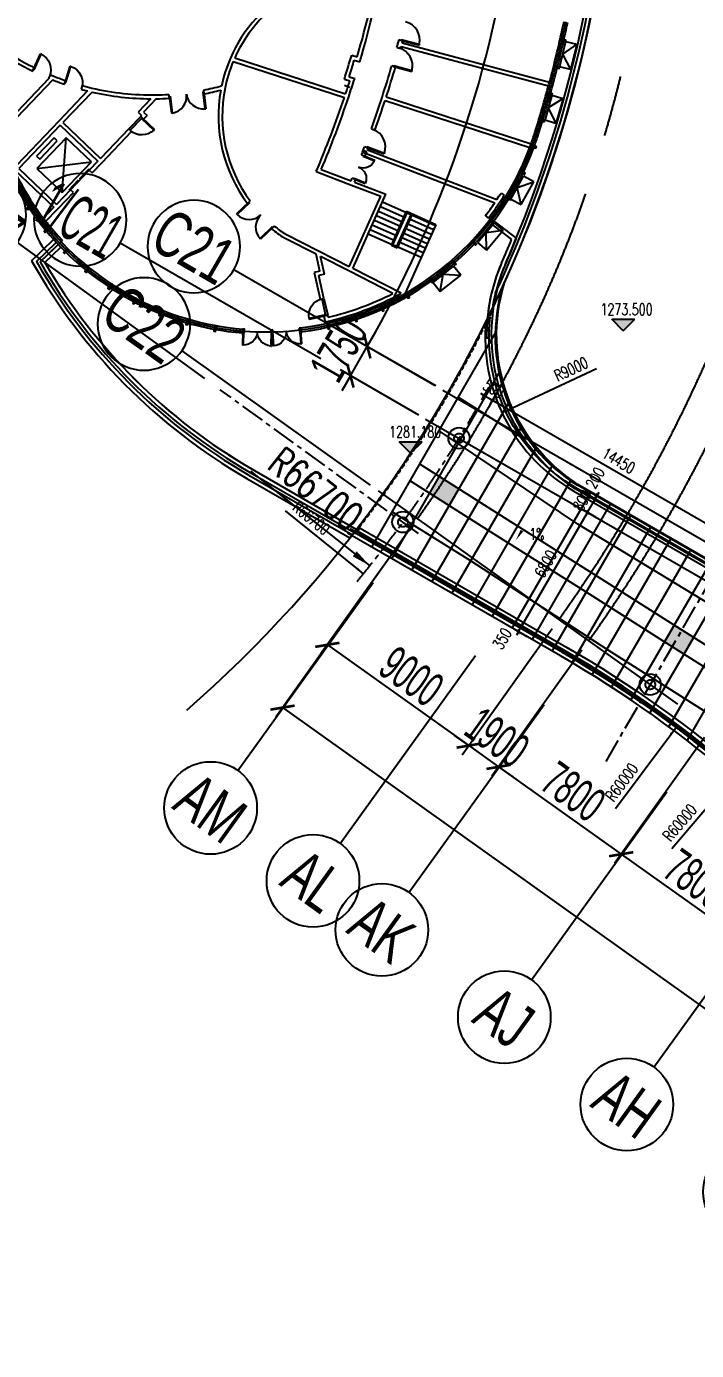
# Model space of a CAD drawing. Extents: x 36903891 to 38126251, y 2073392 to 2924740.
# Drawn here: x 37145614 to 37180331, y 2204471 to 2273145 of the extents above; entities that cross this region are included whole.
import ezdxf
from ezdxf.enums import TextEntityAlignment as Align
from ezdxf.xclip import XClip

# ---------------------------------------------------------------- set-up
doc = ezdxf.new("R2010")
doc.units = 0
doc.header["$LTSCALE"] = 1000
doc.header["$XCLIPFRAME"] = 0
for name, pattern in [('__DASH', [0.35, 0.25, -0.1]), ('CENTER', [2, 1.25, -0.25, 0.25, -0.25]), ('CENTER2', [28.575, 19.05, -3.175, 3.175, -3.175]), ('DASH', [0.35, 0.25, -0.1]), ('HIDDEN', [0.375, 0.25, -0.125])]:
    doc.linetypes.add(name, pattern=pattern)
doc.layers.get('0').update_dxf_attribs({"color": 8})
doc.layers.get('Defpoints').update_dxf_attribs({"color": 8})
for name, color, linetype in [('#幕墙线-平面', 8, 'Continuous'), ('#文字', 8, 'Continuous'), ('#标注', 8, 'Continuous'), ('#虚线', 8, 'HIDDEN'), ('#轴线', 8, 'CENTER2'), ('1-WIN-1', 8, 'Continuous'), ('A-AL', 8, 'Continuous'), ('A-AL-E', 8, 'Continuous'), ('A-COLS-PLAN-C', 8, 'DASH'), ('A-DETL-ALUM', 8, 'Continuous'), ('A-DIMS', 8, 'Continuous'), ('A-DIMS-ELEV', 8, 'Continuous'), ('A-DIMS-SYMB', 8, 'Continuous'), ('A-FLOR', 8, 'Continuous'), ('A-FLOR-UNDR', 8, '__DASH'), ('A-GRID', 8, 'CENTER'), ('A-STRS-HRAL', 8, 'Continuous'), ('DIM', 8, 'Continuous'), ('周边建筑', 8, 'Continuous'), ('建-填充', 8, 'Continuous'), ('水-雨水-压力流-标识', 8, 'Continuous')]:
    doc.layers.add(name, color=color, linetype=linetype)
doc.styles.add('#文字', font='jrs.shx', dxfattribs={"width": 0.7, "bigfont": 'hztxt.shx'})
doc.styles.add('_TCH_DIM', font='SIMPLEX', dxfattribs={"bigfont": 'GBCBIG'})
doc.styles.add('_TCH_DIM_T3', font='SIMPLEX', dxfattribs={"width": 0.705882, "bigfont": 'GBCBIG'})
doc.styles.add('JHZX', font='jrs.shx', dxfattribs={"width": 0.6, "bigfont": 'jhz.shx'})
doc.dimstyles.new('_TCH_ARCH&&200', dxfattribs={"dimtxt": 595, "dimasz": 200, "dimexe": 500, "dimexo": 600, "dimgap": 252.5, "dimtad": 1, "dimdec": 0, "dimzin": 0, "dimdsep": 46, "dimtxsty": '_TCH_DIM_T3', "dimblk": 'ARCHTICK', "dimcen": 0.09, "dimclrt": 4, "dimazin": 2, "dimtfac": 1, "dimtdec": 0, "dimtix": 1, "dimtmove": 2, "dimatfit": 3, "dimfxl": 200, "dimtolj": 1, "dimtzin": 0, "dimarcsym": 0})
doc.dimstyles.new('JZBZ-600', dxfattribs={"dimscale": 600, "dimtxt": 3, "dimasz": 1.5, "dimexe": 1, "dimexo": 1, "dimgap": 0.5, "dimtad": 1, "dimdec": 0, "dimdsep": 46, "dimtxsty": 'JHZX', "dimblk1": 'ARCHTICK', "dimblk2": 'ARCHTICK', "dimsah": 1, "dimcen": 0, "dimclrd": 1, "dimclre": 1, "dimclrt": 2, "dimadec": 1, "dimazin": 2, "dimtfac": 1, "dimtdec": 0, "dimtix": 1, "dimtmove": 0, "dimatfit": 3, "dimfxl": 1, "dimtolj": 1, "dimlwd": -1, "dimlwe": -1, "dimarcsym": 1})

# ---------------------------------------------------------------- blocks, each defined once
blk = doc.blocks.new('_ARCHTICK')
at = {"color": 0, "linetype": 'ByBlock', "const_width": 0.15}
blk.add_lwpolyline([(-0.5, -0.5), (0.5, 0.5)], dxfattribs=at)
blk = doc.blocks.new('*D213')
at = {"layer": '#标注', "transparency": 16777216}
for p, q in [((36834959, 2879145), (36827972, 2869351)), ((36828320, 2869839), (36892961, 2823731)), ((36899599, 2833038), (36892613, 2823243))]:
    blk.add_line(p, q, dxfattribs=at)
at = {"layer": 'Defpoints', "color": 0, "transparency": 16777216}
for p in [(36835307, 2879634), (36899948, 2833526), (36892961, 2823731)]:
    blk.add_point(p, dxfattribs=at)
at = {"layer": '#标注', "transparency": 16777216, "xscale": 900, "yscale": 900, "zscale": 900}
for p, rotation in [((36828320, 2869839), 144.5), ((36892961, 2823731), 324.4999999999999)]:
    blk.add_blockref('_ARCHTICK', p, dxfattribs=dict(at, rotation=rotation))
at = {"layer": '#标注', "transparency": 16777216, "insert": (36861338, 2847762), "char_height": 1800, "attachment_point": 5, "rotation": 324.5, "style": 'JHZX'}
blk.add_mtext('\\A1;79400', dxfattribs=at)
blk = doc.blocks.new('*D162')
at = {"layer": '#标注', "transparency": 16777216}
for p, q in [((36850183, 2868286), (36845519, 2861748)), ((36856533, 2863757), (36851869, 2857218)), ((36845867, 2862236), (36852217, 2857707))]:
    blk.add_line(p, q, dxfattribs=at)
at = {"layer": 'Defpoints', "color": 0, "transparency": 16777216}
for p in [(36850531, 2868775), (36856881, 2864245), (36852217, 2857707)]:
    blk.add_point(p, dxfattribs=at)
at = {"layer": '#标注', "transparency": 16777216, "xscale": 900, "yscale": 900, "zscale": 900}
for p, rotation in [((36845867, 2862236), 144.4999999999964), ((36852217, 2857707), 324.4999999999964)]:
    blk.add_blockref('_ARCHTICK', p, dxfattribs=dict(at, rotation=rotation))
at = {"layer": '#标注', "transparency": 16777216, "insert": (36849739, 2860949), "char_height": 1800, "attachment_point": 5, "rotation": 324.5, "style": 'JHZX'}
blk.add_mtext('\\A1;7800', dxfattribs=at)
blk = doc.blocks.new('*D163')
at = {"layer": '#标注', "transparency": 16777216}
for p, q in [((36843833, 2872816), (36839169, 2866277)), ((36850183, 2868286), (36845519, 2861748)), ((36839517, 2866766), (36845867, 2862236))]:
    blk.add_line(p, q, dxfattribs=at)
at = {"layer": 'Defpoints', "color": 0, "transparency": 16777216}
for p in [(36844181, 2873304), (36850531, 2868775), (36845867, 2862236)]:
    blk.add_point(p, dxfattribs=at)
at = {"layer": '#标注', "transparency": 16777216, "xscale": 900, "yscale": 900, "zscale": 900}
for p, rotation in [((36839517, 2866766), 144.4999999999908), ((36845867, 2862236), 324.4999999999908)]:
    blk.add_blockref('_ARCHTICK', p, dxfattribs=dict(at, rotation=rotation))
at = {"layer": '#标注', "transparency": 16777216, "insert": (36843389, 2865478), "char_height": 1800, "attachment_point": 5, "rotation": 324.5, "style": 'JHZX'}
blk.add_mtext('\\A1;7800', dxfattribs=at)
blk = doc.blocks.new('*D164')
at = {"layer": '#标注', "transparency": 16777216}
for p, q in [((36842286, 2873919), (36837622, 2867381)), ((36843833, 2872816), (36839169, 2866277)), ((36837970, 2867869), (36837238, 2868392)), ((36837970, 2867869), (36839517, 2866766)), ((36839517, 2866766), (36840250, 2866243))]:
    blk.add_line(p, q, dxfattribs=at)
at = {"layer": 'Defpoints', "color": 0, "transparency": 16777216}
for p in [(36842634, 2874408), (36844181, 2873304), (36839517, 2866766)]:
    blk.add_point(p, dxfattribs=at)
at = {"layer": '#标注', "transparency": 16777216, "xscale": 900, "yscale": 900, "zscale": 900}
for p, rotation in [((36837970, 2867869), 324.5000000000102), ((36839517, 2866766), 144.5000000000102)]:
    blk.add_blockref('_ARCHTICK', p, dxfattribs=dict(at, rotation=rotation))
at = {"layer": '#标注', "transparency": 16777216, "insert": (36839441, 2868294), "char_height": 1800, "attachment_point": 5, "rotation": 324.5, "style": 'JHZX'}
blk.add_mtext('\\A1;1900', dxfattribs=at)
blk = doc.blocks.new('*D165')
at = {"layer": '#标注', "transparency": 16777216}
for p, q in [((36834959, 2879145), (36830295, 2872607)), ((36842286, 2873919), (36837622, 2867381)), ((36830643, 2873096), (36837970, 2867869))]:
    blk.add_line(p, q, dxfattribs=at)
at = {"layer": 'Defpoints', "color": 0, "transparency": 16777216}
for p in [(36835307, 2879634), (36842634, 2874408), (36837970, 2867869)]:
    blk.add_point(p, dxfattribs=at)
at = {"layer": '#标注', "transparency": 16777216, "xscale": 900, "yscale": 900, "zscale": 900}
for p, rotation in [((36830643, 2873096), 144.5000000000053), ((36837970, 2867869), 324.5000000000053)]:
    blk.add_blockref('_ARCHTICK', p, dxfattribs=dict(at, rotation=rotation))
at = {"layer": '#标注', "transparency": 16777216, "insert": (36835004, 2871459), "char_height": 1800, "attachment_point": 5, "rotation": 324.5, "style": 'JHZX'}
blk.add_mtext('\\A1;9000', dxfattribs=at)
blk = doc.blocks.new('*D196')
at = {"layer": '#标注', "transparency": 16777216}
for p, q in [((36841600, 2932741), (36838648, 2932059)), ((36834817, 2887354), (36832193, 2888869))]:
    blk.add_line(p, q, dxfattribs=at)
blk.add_arc((36780599, 2918657), 60176, 330, 13, dxfattribs=at)
at = {"layer": 'Defpoints', "color": 0, "transparency": 16777216}
for p in [(36842185, 2932876), (36780599, 2918657), (36838539, 2902407), (36835337, 2887054)]:
    blk.add_point(p, dxfattribs=at)
at = {"layer": '#标注', "transparency": 16777216, "xscale": 900, "yscale": 900, "zscale": 900}
for p, rotation in [((36839233, 2932194), 102.9999999999965), ((36832713, 2888569), 240.0000000000043)]:
    blk.add_blockref('_ARCHTICK', p, dxfattribs=dict(at, rotation=rotation))
at = {"layer": '#标注', "transparency": 16777216, "insert": (36838927, 2909940), "char_height": 1800, "attachment_point": 5, "rotation": 81.5, "style": 'JHZX'}
blk.add_mtext('\\A1;43°', dxfattribs=at)
blk = doc.blocks.new('*D197')
at = {"layer": '#标注', "transparency": 16777216}
for p, q in [((36832713, 2888569), (36833163, 2889348)), ((36831838, 2887053), (36832713, 2888569)), ((36836258, 2886522), (36832193, 2888869)), ((36835383, 2885007), (36831318, 2887353)), ((36831838, 2887053), (36831388, 2886274))]:
    blk.add_line(p, q, dxfattribs=at)
at = {"layer": 'Defpoints', "color": 0, "transparency": 16777216}
for p in [(36832713, 2888569), (36836778, 2886222), (36835903, 2884707)]:
    blk.add_point(p, dxfattribs=at)
at = {"layer": '#标注', "transparency": 16777216, "xscale": 900, "yscale": 900, "zscale": 900}
for p, rotation in [((36832713, 2888569), 240.0000000000282), ((36831838, 2887053), 60.00000000002824)]:
    blk.add_blockref('_ARCHTICK', p, dxfattribs=dict(at, rotation=rotation))
at = {"layer": '#标注', "transparency": 16777216, "insert": (36831236, 2888411), "char_height": 1800, "attachment_point": 5, "rotation": 60, "style": 'JHZX'}
blk.add_mtext('\\A1;1750', dxfattribs=at)
blk = doc.blocks.new('*U51')
blk.add_line((0, -20), (0, 0))
blk.add_circle((0, -24), 4)
at = {"style": 'JHZX', "width": 0.75}
blk.add_attdef('AXES', text='', height=4, dxfattribs=at).set_placement((0, -24), align=Align.MIDDLE_CENTER)
blk = doc.blocks.new('*U49')
blk.add_line((20, 0), (0, 0))
blk.add_circle((24, 0), 4)
at = {"style": 'JHZX', "width": 0.75}
blk.add_attdef('AXES', text='', height=4, dxfattribs=at).set_placement((24, 0), align=Align.MIDDLE_CENTER)
blk = doc.blocks.new('DOTE-11')
at = {"layer": '#虚线', "ltscale": 20}
for radius, end in [(101500, 50.50684), (93700, 50.25742), (85900, 49.96262), (78100, 49.60882)]:
    blk.add_arc((36780599, 2918657), radius, 330, end, dxfattribs=at)
at = {"layer": '#轴线'}
for p, q in [((36836630, 2886307), (36907558, 2845357)), ((36835735, 2884803), (36890521, 2853173)), ((36833272, 2881086), (36899948, 2833526))]:
    blk.add_line(p, q, dxfattribs=at)
for radius, end in [(146600, 183.99981), (138800, 210.18842), (130400, 210.32938), (127950, 210.37401), (76200, 56.5), (67200, 56.5), (78100, 330)]:
    blk.add_arc((36780599, 2918657), radius, 324.5, end, dxfattribs=at)
at = {"layer": 'A-GRID'}
for p, q in [((36835369, 2878864), (36825094, 2886329)), ((36845083, 2867048), (36851595, 2878327))]:
    blk.add_line(p, q, dxfattribs=at)
blk.add_arc((36780599, 2918657), 66700, 320.67388, 330, dxfattribs=at)
blk = doc.blocks.new('A$C80b62fe7')
at = {"layer": '#幕墙线-平面'}
for points in [[(218649, 189805), (201596, 189657, 0.411972), (200951, 189006, -0.114715), (187690, 131688, -0.553584), (150350, 127798, 0.096237), (133178, 142722), (122142, 149093)], [(218647, 190065), (201594, 189917, 0.411972), (200691, 189006, -0.114715), (187457, 131803, -0.553584), (150555, 127958, 0.096237), (133308, 142947), (122272, 149319)], [(195085, 164469, -0.066753), (184274, 132652, -0.432715), (172536, 129109), (133941, 151392, -0.334394), (130023, 162148, -0.334394)], [(194830, 164519, -0.066753), (184041, 132768, -0.432715), (172666, 129334), (134077, 151613, -0.33419), (130272, 162072)]]:
    blk.add_lwpolyline(points, format="xyb", dxfattribs=at)
for points in [[(131281, 153984), (127885, 156133)], [(134080, 149554), (126884, 154399)], [(144108, 141135), (139074, 144321), (135017, 146887), (129943, 150097), (125883, 152666)], [(143573, 140290), (138539, 143475), (134483, 146042), (129408, 149252), (125348, 151821)], [(128493, 147669), (124422, 150216)], [(153029, 137858), (146132, 142221), (134080, 149554)], [(152071, 132427), (143689, 137922), (135654, 143024), (128493, 147669)]]:
    blk.add_lwpolyline(points, dxfattribs=at)
for radius, start, end in [(128529, 333.50225, 195.7758), (127529, 333.53985, 195.7884)]:
    blk.add_arc((71052, 188867), radius, start, end, dxfattribs=at)
blk = doc.blocks.new('DASWQE')
at = {"layer": '#幕墙线-平面', "ltscale": 10}
for points in [[(52351, -40502), (58819, -29297)], [(53390, -41102), (59009, -31369)], [(54429, -41702), (59484, -32946)], [(55468, -42302), (60124, -34237)], [(56508, -42902), (60883, -35324)], [(57547, -43502), (61738, -36243)], [(58586, -44102), (62677, -37016)], [(59625, -44702), (63702, -37640)], [(60665, -45302), (64742, -38240)], [(61704, -45902), (65781, -38840)], [(62741, -46505), (66818, -39443)], [(63767, -47128), (67844, -40066)], [(64780, -47771), (68857, -40709)], [(65780, -48435), (69932, -41242)], [(66766, -49118), (70968, -41840)], [(67738, -49821), (72002, -42436)], [(68696, -50544), (73033, -43032)]]:
    blk.add_lwpolyline(points, dxfattribs=at)
at = {"layer": 'DIM', "ltscale": 10}
blk.add_blockref('A$C80b62fe7', (-71047, -188863), dxfattribs=at)
blk = doc.blocks.new('雨水立管')
blk.add_circle((0, 0), 50)
blk = doc.blocks.new('雨水')
at = {"layer": '水-雨水-压力流-标识', "xscale": 1.5, "yscale": 1.5, "zscale": 1.5}
blk.add_blockref('雨水立管', (35702197, 2879261), dxfattribs=at)
blk = doc.blocks.new('800柱子')
at = {"layer": 'A-DETL-ALUM', "ltscale": 0.3}
blk.add_circle((35572079, 2737405), 550, dxfattribs=at)
blk = doc.blocks.new('smg')
blk.add_lwpolyline([(-40, 200), (-40, -100), (40, -100), (40, 200)], close=True)
blk.add_lwpolyline([(0, -100), (0, 200)])
blk = doc.blocks.new('danyuan1')
at = {"layer": 'A-AL'}
for p, rotation in [((-8275, 2291), 169.7142857143211), ((-6867, 2019), 168.428571428614), ((-5465, 1716), 167.1428571428847), ((-4071, 1381), 165.8571428571781), ((-2685, 1015), 164.5714285714549), ((-1307, 618), 163.2857142857502), ((62, 190), 162.0000000000363)]:
    blk.add_blockref('smg', p, dxfattribs=dict(at, rotation=rotation))
blk = doc.blocks.new('shangxuechuang')
at = {"layer": '周边建筑'}
for points in [[(-254, 543), (974, 1118)], [(-254, 543), (614, 287), (974, 1118)], [(974, 1118), (1222, 572)], [(0, 0), (-254, 543)], [(0, 0), (1228, 575)]]:
    blk.add_lwpolyline(points, dxfattribs=at)
blk = doc.blocks.new('$DorLib2D$00000002')
at = {"layer": '1-WIN-1'}
for p, q in [((-0.5, 0), (-0.5, 0.4875)), ((-0.475, 0.4875), (-0.5, 0.4875)), ((-0.475, 0), (-0.475, 0.4875)), ((0.475, 0), (0.475, 0.4875)), ((0.475, 0.4875), (0.5, 0.4875)), ((0.5, 0), (0.5, 0.4875)), ((-0.5, 0), (-0.475, 0)), ((0.5, 0), (0.475, 0))]:
    blk.add_line(p, q, dxfattribs=at)
for centre, start, end in [((-0.4875, 0), 0, 88.53072), ((0.4875, 0), 91.46928, 180)]:
    blk.add_arc(centre, 0.4875, start, end, dxfattribs=at)
blk = doc.blocks.new('$DorLib2D$00000001')
for p, q in [((0.45, 0.975), (0.5, 0.975)), ((0.45, 0), (0.45, 0.975)), ((0.5, 0), (0.5, 0.975)), ((0.5, 0), (0.45, 0))]:
    blk.add_line(p, q)
blk.add_arc((0.475, 0), 0.975, 91.46928, 180)
blk = doc.blocks.new('$DORLIB2D$00000127')
for points in [[(-0.533, 0.795), (-0.533, 0.69)], [(-0.033, 0.795), (-0.533, 0.795)], [(-0.033, 0.69), (-0.533, 0.69)], [(0.5, 0.5), (-0.5, 0.5)], [(-0.033, 0.795), (-0.033, 0.69)], [(0.533, 0.795), (0.033, 0.795)], [(0.033, 0.795), (0.033, 0.69)], [(0.533, 0.69), (0.033, 0.69)], [(0.533, 0.795), (0.533, 0.69)]]:
    blk.add_lwpolyline(points)
blk = doc.blocks.new('A$C216ef243')
at = {"layer": '周边建筑'}
for p, q in [((53950, -14248), (53757, -14198)), ((53924, -14345), (61555, -16390)), ((51306, -14988), (51591, -15081)), ((53654, -14582), (53846, -14636)), ((53873, -14539), (61504, -16583)), ((34778, -15813), (34861, -15630)), ((45170, -15307), (50931, -17179)), ((45250, -15123), (50994, -16990)), ((51439, -15242), (51725, -15334)), ((53575, -15599), (53383, -15545)), ((35622, -16192), (32961, -18977)), ((35821, -16272), (33195, -19022)), ((35681, -16000), (35599, -16182)), ((36430, -16495), (36489, -16304)), ((50926, -16231), (51211, -16324)), ((51176, -16103), (51462, -16195)), ((37625, -16845), (36128, -18412)), ((37851, -16898), (36342, -18478)), ((37349, -16567), (37291, -16758)), ((41865, -17221), (41840, -17023)), ((43626, -16795), (43651, -16994)), ((50929, -16548), (51214, -16641)), ((53100, -17148), (60604, -19586)), ((40904, -17249), (40237, -17947)), ((41182, -17248), (40520, -17941)), ((53038, -17338), (60534, -19774)), ((36128, -18412), (33947, -20696)), ((36342, -18478), (38295, -20343)), ((40237, -17947), (40418, -18120)), ((40418, -18120), (40378, -18161)), ((40378, -18161), (40523, -18299)), ((40520, -17941), (40701, -18113)), ((40523, -18299), (40701, -18113)), ((36204, -18622), (34063, -20864)), ((36204, -18622), (38156, -20487)), ((39757, -18812), (38295, -20343)), ((38370, -20553), (39901, -18950)), ((39901, -18950), (39757, -18812)), ((52325, -18801), (52512, -18871)), ((35890, -19277), (34978, -20231)), ((36519, -19269), (35000, -20860)), ((35141, -20387), (36053, -19432)), ((36053, -19432), (35890, -19277)), ((36302, -22104), (36519, -19269)), ((37821, -20513), (36519, -19269)), ((52166, -19809), (51978, -19739)), ((52130, -19904), (58830, -22476)), ((34978, -20231), (35141, -20387)), ((35000, -20860), (37821, -20513)), ((36302, -22104), (37821, -20513)), ((38156, -20487), (37708, -20957)), ((37852, -21096), (38370, -20553)), ((51817, -20157), (52003, -20232)), ((52057, -20092), (51871, -20020)), ((51871, -20020), (52057, -20092)), ((52094, -19997), (51907, -19925)), ((51907, -19925), (52094, -19997)), ((52058, -20090), (58717, -22646)), ((33840, -20928), (35877, -22874)), ((34063, -20864), (36015, -22729)), ((35000, -20860), (36302, -22104)), ((37708, -20957), (37852, -21096)), ((49468, -21024), (51292, -21724)), ((49732, -20911), (51274, -21503)), ((36741, -21970), (36015, -22729)), ((36885, -22108), (36741, -21970)), ((51292, -21724), (52814, -22308)), ((51518, -21438), (51332, -21363)), ((51460, -21575), (53082, -22197)), ((36091, -22940), (36885, -22108)), ((45907, -22685), (46052, -22545)), ((51184, -25968), (52814, -22308)), ((51363, -26058), (53082, -22197)), ((52164, -24259), (52904, -22596)), ((52904, -22596), (54183, -23166)), ((59046, -22136), (59216, -22241)), ((35877, -22874), (35267, -23513)), ((36091, -22940), (35391, -23673)), ((52587, -23309), (53866, -23878)), ((52693, -23071), (53972, -23641)), ((52799, -22834), (54078, -23403)), ((53364, -24859), (54153, -23086)), ((53443, -24828), (54183, -23166)), ((53443, -24828), (54183, -23166)), ((54366, -23247), (53626, -24910)), ((54366, -23247), (53626, -24910)), ((54421, -23271), (53656, -24989)), ((54153, -23086), (55669, -23761)), ((54366, -23247), (54183, -23166)), ((54183, -23166), (55645, -23816)), ((55645, -23816), (54366, -23247)), ((54421, -23271), (54366, -23247)), ((58238, -23314), (58397, -23435)), ((47295, -23848), (47149, -23987)), ((52270, -24021), (53549, -24591)), ((52376, -23784), (53655, -24353)), ((52481, -23546), (53760, -24116)), ((55328, -24529), (54049, -23959)), ((55433, -24291), (54155, -23722)), ((55539, -24054), (54260, -23484)), ((55645, -23816), (54905, -25479)), ((55669, -23761), (55645, -23816)), ((58539, -23742), (59591, -24550)), ((49458, -25312), (47797, -24466)), ((49590, -25155), (47897, -24293)), ((52164, -24259), (53443, -24828)), ((55010, -25241), (53732, -24672)), ((55116, -25004), (53837, -24434)), ((55222, -24766), (53943, -24197)), ((49655, -26195), (49458, -25312)), ((51184, -25968), (49590, -25155)), ((53656, -24989), (53364, -24859)), ((53626, -24910), (53443, -24828)), ((54905, -25479), (53626, -24910)), ((51187, -26194), (49689, -25430)), ((49894, -26346), (49689, -25430)), ((53875, -27338), (51363, -26058)), ((49655, -26195), (49362, -26260)), ((49362, -26260), (49672, -27645)), ((49894, -26346), (49601, -26412)), ((49868, -27602), (49601, -26412)), ((53443, -27343), (51187, -26194)), ((49672, -27645), (49868, -27602)), ((50064, -28480), (49869, -28524)), ((49869, -28524), (49935, -28816)), ((50086, -28578), (50064, -28480)), ((45667, -29396), (45673, -29196)), ((48654, -29135), (48668, -29335))]:
    blk.add_line(p, q, dxfattribs=at)
at = {"layer": '周边建筑', "ltscale": 2}
blk.add_line((46051, -36633), (51435, -39742), dxfattribs=at)
blk.add_lwpolyline([(31811, -16816, -0.035888), (33433, -20108, 0.092823), (36320, -24598, 0.092823)], format="xyb", dxfattribs=at)
at = {"layer": '周边建筑'}
for points in [[(40378, -18161), (39757, -18812), (39829, -18881), (40451, -18230)], [(49868, -27602), (50064, -28480), (49967, -28502), (49770, -27624)]]:
    blk.add_lwpolyline(points, close=True, dxfattribs=at)
for points in [[(55645, -23816), (54008, -27493)], [(58661, -23584), (59834, -24485)], [(34719, -25646), (35861, -24552)], [(34969, -25683), (36000, -24697)], [(35158, -25710), (36103, -24805)], [(35409, -25746), (36241, -24950)], [(35409, -25746), (36241, -24950)], [(46051, -36633), (51435, -39742)], [(46151, -36460), (51547, -39575)]]:
    blk.add_lwpolyline(points, dxfattribs=at)
at = {"layer": '周边建筑', "ltscale": 5}
blk.add_lwpolyline([(58539, -23742), (59591, -24550)], dxfattribs=at)
at = {"layer": '周边建筑', "ltscale": 2}
blk.add_lwpolyline([(35158, -25710), (36320, -24598)], dxfattribs=at)
at = {"layer": '周边建筑'}
for points in [[(59834, -24485, -0.00575), (59255, -25854, 0.060774), (58628, -27955)], [(34719, -25646, 0.134675), (45876, -36936), (51218, -40021)], [(34969, -25683, 0.133351), (45976, -36763), (51342, -39862)], [(35409, -25746, 0.130997), (46151, -36460), (51558, -39582)]]:
    blk.add_lwpolyline(points, format="xyb", dxfattribs=at)
at = {"layer": '周边建筑', "ltscale": 5}
for centre, radius, start, end in [((0, 0), 65000, 322.26362, 219.12201), ((0, 0), 64800, 335.06671, 11), ((0, 0), 64450, 336.42718, 337.60919), ((67550, -29474), 9250, 156.42718, 181.44403)]:
    blk.add_arc(centre, radius, start, end, dxfattribs=at)
at = {"layer": '周边建筑', "ltscale": 2}
for centre, radius, start, end in [((0, 0), 64650, 337.74488, 11), ((0, 0), 64650, 336.42718, 337.74488), ((60876, -10956), 29650, 209.84326, 240), ((67550, -29474), 9050, 156.42718, 171.41449), ((0, 0), 65000, 322.3081, 334.36375)]:
    blk.add_arc(centre, radius, start, end, dxfattribs=at)
at = {"layer": '周边建筑'}
for centre, radius, start, end in [((0, 0), 53750, 343.7058, 349.2942), ((0, 0), 53950, 343.48699, 349.51301), ((51963, -18152), 7564, 119.25578, 156.56284), ((51963, -18152), 7364, 119.20061, 155.71413), ((0, 0), 63700, 345, 348), ((0, 0), 63800, 345, 348), ((0, 0), 63900, 345, 348), ((0, 0), 55600, 344.79539, 345), ((0, 0), 55600, 345, 345.20461), ((0, 0), 55800, 345.10268, 345.20646), ((40979, -3149), 14100, 234.27086, 243.91039), ((40979, -3149), 13900, 234.27086, 243.88407), ((0, 0), 53450, 342.32159, 343.71538), ((0, 0), 55800, 344.79354, 344.89732), ((51963, -18152), 7564, 156.56284, 167.99862), ((51963, -18152), 7364, 157.27742, 168.46736), ((0, 0), 53650, 342.53399, 343.49531), ((0, 0), 55600, 342, 343.76487), ((0, 0), 55800, 342.10268, 343.76672), ((40979, -3149), 14100, 247.56819, 247.66836), ((40979, -3149), 13900, 247.59451, 248.26904), ((40979, -3149), 14100, 248.54363, 251.17878), ((40979, -3149), 13900, 248.26904, 251.15245), ((0, 0), 53750, 341.57361, 342.31979), ((0, 0), 53950, 341.468, 342.53102), ((40979, -3149), 14100, 254.83658, 256.24039), ((40979, -3149), 13900, 254.8629, 256.95075), ((40979, -3149), 13900, 256.95075, 270.65116), ((40979, -3149), 14100, 257.18263, 269.69374), ((40979, -3149), 13900, 270.65116, 273.55075), ((40979, -3149), 13900, 280.97554, 284.94417), ((40979, -3149), 14100, 280.92281, 284.54664), ((51963, -18152), 7564, 169.68278, 216.8117), ((51963, -18152), 7364, 168.46736, 216.6252), ((0, 0), 53950, 337.19427, 341.468), ((0, 0), 63700, 342.64631, 345), ((0, 0), 63800, 342.64631, 345), ((0, 0), 63900, 342.64631, 345), ((40979, -3149), 14100, 270.82249, 273.60348), ((0, 0), 53750, 336.97424, 341.36041), ((0, 0), 55600, 340.2355, 342), ((0, 0), 55800, 340.23365, 341.89732), ((46865, -14645), 14700, 202.13233, 342.64631), ((46865, -14645), 14600, 339.83911, 342.64631), ((46865, -14645), 14700, 339.83911, 342.64631), ((46865, -14645), 14800, 339.83911, 342.64631), ((46865, -14645), 14600, 277.03756, 339.83911), ((46865, -14645), 14700, 277.01752, 339.83911), ((46865, -14645), 14800, 276.99774, 339.83911), ((0, 0), 55600, 339.00005, 339.20498), ((0, 0), 55800, 339.10268, 339.20683), ((46865, -14645), 14800, 202.13233, 217.85596), ((46865, -14645), 14700, 202.13233, 217.85596), ((46865, -14645), 14600, 202.13233, 217.85596), ((0, 0), 55600, 338.74389, 338.89576), ((0, 0), 55600, 338.89578, 339.00005), ((0, 0), 55600, 338.89576, 339), ((0, 0), 55800, 338.74149, 338.89575), ((0, 0), 55800, 338.89575, 339), ((0, 0), 55800, 338.89578, 338.89732), ((0, 0), 55600, 337.24788, 337.40421), ((0, 0), 55800, 337.25416, 337.40662), ((46865, -14645), 14300, 322.68375, 325.97606), ((46865, -14645), 14500, 322.68375, 326.47599), ((46865, -14645), 14300, 326.79722, 328.40762), ((46865, -14645), 14500, 326.47599, 328.40762), ((46865, -14645), 14800, 217.85596, 265.35521), ((46865, -14645), 14700, 217.85596, 265.33544), ((46865, -14645), 14600, 217.85596, 265.31539), ((51963, -18152), 7564, 230.47811, 236.58183), ((51963, -18152), 7364, 230.6646, 236.49517), ((0, 0), 64450, 336.42718, 337.60919), ((60876, -10956), 29650, 209.84326, 240), ((60876, -10956), 29450, 210.14763, 240), ((67550, -29474), 9250, 156.42718, 175.02485), ((46865, -14645), 14500, 282.22149, 298.90855), ((46865, -14645), 14300, 283.01731, 297.38465), ((0, 0), 65000, 321.99666, 334.51952), ((46865, -14645), 14700, 271.18448, 271.19633)]:
    blk.add_arc(centre, radius, start, end, dxfattribs=at)
for name, p, rotation in [('danyuan1', (60582, -19684), 270), ('shangxuechuang', (62386, -14280), 231.4285714285851), ('shangxuechuang', (61683, -17065), 228.8571428571427), ('smg', (60182, -21102), 64.1314908132862), ('smg', (59472, -22398), 58.40761798938327), ('smg', (34585, -22906), 303.9301615113243), ('smg', (35470, -24090), 309.6540343352272), ('smg', (58636, -23617), 52.68374516548028), ('smg', (57682, -24746), 46.95987234157734), ('smg', (36469, -25179), 315.3779071591301), ('smg', (37572, -26163), 321.1017799830331), ('smg', (56621, -25775), 41.23599951767441), ('smg', (55462, -26692), 35.51212669377141), ('smg', (38767, -27033), 326.825652806936), ('smg', (54218, -27489), 29.78825386986843), ('smg', (40043, -27779), 332.549525630839), ('smg', (52900, -28159), 24.06438104596549), ('smg', (41386, -28394), 338.2733984547419), ('smg', (42785, -28872), 343.9972712786449), ('smg', (51522, -28693), 18.3405082220626), ('smg', (44224, -29208), 349.7211441025477), ('smg', (45690, -29398), 355.4450169264508), ('smg', (47167, -29442), 1.168889750353689), ('smg', (48641, -29338), 6.892762574256633), ('smg', (50098, -29088), 12.61663539815962)]:
    blk.add_blockref(name, p, dxfattribs=dict(at, rotation=rotation))
at = {"layer": '周边建筑', "zscale": 200}
for name, p, xscale, yscale, rotation in [('$DorLib2D$00000001', (53977, -13739), -1000, -1000, 75.71987038896934), ('$DorLib2D$00000001', (35230, -15906), -900, 900, 335.7392913535103), ('$DorLib2D$00000001', (53615, -15090), -1000, -1000, 74.28012961096282), ('$DorLib2D$00000001', (36890, -16531), -900, 900, 343.0076759413511), ('$DorLib2D$00000002', (42745, -17008), -1800, -1800, 7.26314120969543), ('$DorLib2D$00000001', (40140, -18556), -900, 900, 226.3138930244936), ('$DorLib2D$00000001', (52245, -19305), -1000, -1000, 69.72023974421539), ('$DorLib2D$00000002', (51668, -20797), 1300, -1300, 68.07405419991409), ('$DORLIB2D$00000127', (37296, -21533), 1400, -200, 226.313893024539), ('$DorLib2D$00000002', (46601, -23266), -1800, -1800, 313.6449038179053), ('$DorLib2D$00000001', (49868, -28063), -900, 900, 102.6166353981029), ('$DorLib2D$00000002', (46419, -29319), 1500, -1500, 358.2599588652025), ('$DorLib2D$00000002', (47913, -29288), 1500, -1500, 4.092992164856061)]:
    blk.add_blockref(name, p, dxfattribs=dict(at, xscale=xscale, yscale=yscale, rotation=rotation))
at = {"layer": '周边建筑'}
for p, xscale, rotation in [((59557, -22451), -0.9999999999999996, 266.2351597626032), ((57828, -24704), -0.9999999999999994, 254.630431481748), ((55520, -26774), -0.9999999999999992, 243.4486986744585)]:
    blk.add_blockref('shangxuechuang', p, dxfattribs=dict(at, xscale=xscale, rotation=rotation))
blk = doc.blocks.new('_YZHK')
blk.add_circle((0, 0), 0.5)
blk = doc.blocks.new('ASDFASD')
at = {"layer": 'A-COLS-PLAN-C', "ltscale": 0.3, "xscale": 500, "yscale": 500, "zscale": 500}
for p in [(35704842, 2883804), (35701934, 2879452), (35714752, 2871023)]:
    blk.add_blockref('_YZHK', p, dxfattribs=at)
blk = doc.blocks.new('*D430')
at = {"layer": 'A-DIMS', "lineweight": -2, "transparency": 16777216}
for p, q in [((39354115, 1945059), (39354765, 1944683)), ((39354332, 1944933), (39354232, 1944760)), ((39354290, 1945362), (39354940, 1944987)), ((39354332, 1944933), (39354507, 1945237)), ((39354507, 1945237), (39354607, 1945410))]:
    blk.add_line(p, q, dxfattribs=at)
at = {"layer": 'Defpoints', "color": 0, "transparency": 16777216}
for p in [(39353771, 1945662), (39353596, 1945359), (39354507, 1945237)]:
    blk.add_point(p, dxfattribs=at)
at = {"layer": 'A-DIMS', "lineweight": -2, "transparency": 16777216, "xscale": 200, "yscale": 200, "zscale": 200}
for p, rotation in [((39354332, 1944933), 60.00000000064735), ((39354507, 1945237), 240.0000000006473)]:
    blk.add_blockref('_ARCHTICK', p, dxfattribs=dict(at, rotation=rotation))
at = {"layer": 'A-DIMS', "transparency": 16777216, "insert": (39353486, 1944568), "char_height": 595, "attachment_point": 5, "rotation": 60, "style": '_TCH_DIM_T3'}
blk.add_mtext('\\A1;350', dxfattribs=at)
blk = doc.blocks.new('*D431')
at = {"layer": 'A-DIMS', "lineweight": -2, "transparency": 16777216}
for p, q in [((39354507, 1945237), (39357907, 1951125)), ((39357690, 1951251), (39358340, 1950875)), ((39354290, 1945362), (39354940, 1944987))]:
    blk.add_line(p, q, dxfattribs=at)
at = {"layer": 'Defpoints', "color": 0, "transparency": 16777216}
for p in [(39357171, 1951551), (39357907, 1951125), (39353771, 1945662)]:
    blk.add_point(p, dxfattribs=at)
at = {"layer": 'A-DIMS', "lineweight": -2, "transparency": 16777216, "xscale": 200, "yscale": 200, "zscale": 200}
for p, rotation in [((39357907, 1951125), 59.99999999952389), ((39354507, 1945237), 239.9999999995239)]:
    blk.add_blockref('_ARCHTICK', p, dxfattribs=dict(at, rotation=rotation))
at = {"layer": 'A-DIMS', "transparency": 16777216, "insert": (39355731, 1948456), "char_height": 595, "attachment_point": 5, "rotation": 60, "style": '_TCH_DIM_T3'}
blk.add_mtext('\\A1;6800', dxfattribs=at)
blk = doc.blocks.new('*D383')
at = {"layer": 'A-DIMS', "lineweight": -2, "transparency": 16777216}
for p, q in [((39357907, 1951125), (39358307, 1951818)), ((39358090, 1951943), (39358740, 1951568)), ((39358307, 1951818), (39358407, 1951992)), ((39357690, 1951251), (39358340, 1950875)), ((39357907, 1951125), (39357807, 1950952))]:
    blk.add_line(p, q, dxfattribs=at)
at = {"layer": 'Defpoints', "color": 0, "transparency": 16777216}
for p in [(39357571, 1952243), (39358307, 1951818), (39357171, 1951551)]:
    blk.add_point(p, dxfattribs=at)
at = {"layer": 'A-DIMS', "lineweight": -2, "transparency": 16777216, "xscale": 200, "yscale": 200, "zscale": 200}
for p, rotation in [((39358307, 1951818), 239.9999999995374), ((39357907, 1951125), 59.99999999953735)]:
    blk.add_blockref('_ARCHTICK', p, dxfattribs=dict(at, rotation=rotation))
at = {"layer": 'A-DIMS', "transparency": 16777216, "insert": (39357631, 1951747), "char_height": 595, "attachment_point": 5, "rotation": 60, "style": '_TCH_DIM_T3'}
blk.add_mtext('\\A1;800', dxfattribs=at)
blk = doc.blocks.new('*D384')
at = {"layer": 'A-DIMS', "lineweight": -2, "transparency": 16777216}
for p, q in [((39358090, 1951943), (39358740, 1951568)), ((39358190, 1952117), (39358840, 1951742)), ((39358307, 1951818), (39358207, 1951645)), ((39358307, 1951818), (39358407, 1951992)), ((39358407, 1951992), (39358507, 1952165))]:
    blk.add_line(p, q, dxfattribs=at)
at = {"layer": 'Defpoints', "color": 0, "transparency": 16777216}
for p in [(39357671, 1952417), (39357571, 1952243), (39358407, 1951992)]:
    blk.add_point(p, dxfattribs=at)
at = {"layer": 'A-DIMS', "lineweight": -2, "transparency": 16777216, "xscale": 200, "yscale": 200, "zscale": 200}
for p, rotation in [((39358307, 1951818), 59.99999999990419), ((39358407, 1951992), 239.9999999999042)]:
    blk.add_blockref('_ARCHTICK', p, dxfattribs=dict(at, rotation=rotation))
at = {"layer": 'A-DIMS', "transparency": 16777216, "insert": (39358301, 1952907), "char_height": 595, "attachment_point": 5, "rotation": 60, "style": '_TCH_DIM_T3'}
blk.add_mtext('\\A1;200', dxfattribs=at)
blk = doc.blocks.new('*D443')
at = {"layer": 'A-DIMS', "lineweight": -2, "transparency": 16777216}
for p, q in [((39352554, 1957189), (39352380, 1957289)), ((39352427, 1956970), (39352804, 1957622)), ((39352860, 1956720), (39353237, 1957372)), ((39352554, 1957189), (39352987, 1956939)), ((39352987, 1956939), (39353160, 1956839))]:
    blk.add_line(p, q, dxfattribs=at)
at = {"layer": 'Defpoints', "color": 0, "transparency": 16777216}
for p in [(39352987, 1956939), (39352127, 1956450), (39352560, 1956200)]:
    blk.add_point(p, dxfattribs=at)
at = {"layer": 'A-DIMS', "lineweight": -2, "transparency": 16777216, "xscale": 200, "yscale": 200, "zscale": 200}
for p, rotation in [((39352554, 1957189), 330.0000000066178), ((39352987, 1956939), 150.0000000066178)]:
    blk.add_blockref('_ARCHTICK', p, dxfattribs=dict(at, rotation=rotation))
at = {"layer": 'A-DIMS', "transparency": 16777216, "insert": (39353045, 1957541), "char_height": 595, "attachment_point": 5, "rotation": 330, "style": '_TCH_DIM_T3'}
blk.add_mtext('\\A1;500', dxfattribs=at)
blk = doc.blocks.new('*D444')
at = {"layer": 'A-DIMS', "lineweight": -2, "transparency": 16777216}
for p, q in [((39352860, 1956720), (39353237, 1957372)), ((39352987, 1956939), (39365501, 1949714)), ((39365374, 1949495), (39365751, 1950147))]:
    blk.add_line(p, q, dxfattribs=at)
at = {"layer": 'Defpoints', "color": 0, "transparency": 16777216}
for p in [(39352560, 1956200), (39365501, 1949714), (39365074, 1948975)]:
    blk.add_point(p, dxfattribs=at)
at = {"layer": 'A-DIMS', "lineweight": -2, "transparency": 16777216, "xscale": 200, "yscale": 200, "zscale": 200}
for p, rotation in [((39352987, 1956939), 150.0000000065967), ((39365501, 1949714), 330.0000000065967)]:
    blk.add_blockref('_ARCHTICK', p, dxfattribs=dict(at, rotation=rotation))
at = {"layer": 'A-DIMS', "transparency": 16777216, "insert": (39359519, 1953803), "char_height": 595, "attachment_point": 5, "rotation": 330, "style": '_TCH_DIM_T3'}
blk.add_mtext('\\A1;14450', dxfattribs=at)
blk = doc.blocks.new('A$C55321ed1')
at = {"layer": '建-填充', "ltscale": 10}
h = blk.add_hatch(color=256, dxfattribs=at)
h.dxf.hatch_style = 1
edge = h.paths.add_edge_path()
edge.add_arc((45246, -15765), 7179, 231.54559, 240.93568, ccw=False)
edge.add_line((40782, -21387), (40277, -22261))
edge.add_arc((45246, -15765), 8179, 232.58549, 240.82127)
edge.add_line((41259, -22906), (41759, -22040))
edge = h.paths.add_edge_path()
edge.add_arc((-121459, -226893), 261921, 54.80799, 54.98833)
edge.add_arc((25040, -17762), 6583, 54.98833, 57.68007)
edge.add_line((28559, -12199), (28059, -13066))
edge.add_arc((25040, -17762), 5583, 54.98833, 57.26424, ccw=False)
edge.add_arc((-121459, -226893), 260921, 54.78804, 54.98833, ccw=False)
edge.add_line((28989, -13714), (29491, -12844))
h.paths.add_polyline_path([(16684, -4686), (15673, -4046), (15173, -4913), (16184, -5553)])
h.paths.add_polyline_path([(4512, 3015), (3497, 3657), (2997, 2790), (4012, 2148)])
blk = doc.blocks.new('ZW-5001')
at = {"layer": '#标注'}
blk.add_lwpolyline([(36826667.5, 2882098.4), (36832062.7, 2877816.9), (36832846.1, 2877195.3)], dxfattribs=at)
blk.add_lwpolyline([(36832062.7, 2877816.9, 330, 0, 0), (36832846.1, 2877195.3, 0, 0, 0)], format="xyseb", dxfattribs=at)
ref = blk.add_blockref('*U49', (36824285.4, 2886916.8), dxfattribs=dict(at, xscale=-600.0000000000007, yscale=600.0000000000007, rotation=324.0000192467934))
ref.add_attrib('AXES', '8#-7', dxfattribs={"layer": '0', "height": 2400, "rotation": 324.000019, "style": '#文字', "width": 0.7}).set_placement((36812635.6, 2895380.9), align=Align.MIDDLE_CENTER)
ref = blk.add_blockref('*U49', (36830303.1, 2887939.5), dxfattribs=dict(at, xscale=-600.0000000000003, yscale=600.0000000000003, rotation=330.0000000000579))
ref.add_attrib('AXES', '1/C21', dxfattribs={"layer": '0', "height": 2400, "rotation": 330, "style": '#文字', "width": 0.5}).set_placement((36817832.3, 2895139.5), align=Align.MIDDLE_CENTER)
ref = blk.add_blockref('*U49', (36836197.3, 2886557.2), dxfattribs=dict(at, xscale=-600.0000000000003, yscale=600.0000000000003, rotation=330.0000000000579))
ref.add_attrib('AXES', 'C21', dxfattribs={"layer": '0', "height": 2400, "rotation": 330, "style": '#文字', "width": 0.7}).set_placement((36823726.6, 2893757.2), align=Align.MIDDLE_CENTER)
ref = blk.add_blockref('*U49', (36832864.7, 2881376), dxfattribs=dict(at, xscale=-600.0000000000007, yscale=600.0000000000003, rotation=324.4999999999509))
ref.add_attrib('AXES', 'C22', dxfattribs={"layer": '0', "height": 2400, "rotation": 324.5, "style": '#文字', "width": 0.7}).set_placement((36821141.5, 2889738.2), align=Align.MIDDLE_CENTER)
ref = blk.add_blockref('*U51', (36833009.4, 2876321), dxfattribs=dict(at, xscale=600, yscale=600, rotation=324.2456737399116))
ref.add_attrib('AXES', 'AM', dxfattribs={"layer": '0', "height": 2400, "rotation": 324.245674, "style": '#文字', "width": 0.7}).set_placement((36824595.3, 2864634.9), align=Align.MIDDLE_CENTER)
ref = blk.add_blockref('*U51', (36838314.7, 2872536.7), dxfattribs=dict(at, xscale=600, yscale=600, rotation=324.2456737399116))
ref.add_attrib('AXES', 'AL', dxfattribs={"layer": '0', "height": 2400, "rotation": 324.245674, "style": '#文字', "width": 0.7}).set_placement((36829900.6, 2860850.7), align=Align.MIDDLE_CENTER)
ref = blk.add_blockref('*U51', (36841877.8, 2869995.2), dxfattribs=dict(at, xscale=600, yscale=600, rotation=324.2456737399116))
ref.add_attrib('AXES', 'AK', dxfattribs={"layer": '0', "height": 2400, "rotation": 324.245674, "style": '#文字', "width": 0.7}).set_placement((36833463.7, 2858309.2), align=Align.MIDDLE_CENTER)
ref = blk.add_blockref('*U51', (36848227.9, 2865465.7), dxfattribs=dict(at, xscale=600, yscale=600, rotation=324.2456737399116))
ref.add_attrib('AXES', 'AJ', dxfattribs={"layer": '0', "height": 2400, "rotation": 324.245674, "style": '#文字', "width": 0.7}).set_placement((36839813.8, 2853779.7), align=Align.MIDDLE_CENTER)
ref = blk.add_blockref('*U51', (36854578, 2860936.2), dxfattribs=dict(at, xscale=600, yscale=600, rotation=324.2456737399116))
ref.add_attrib('AXES', 'AH', dxfattribs={"layer": '0', "height": 2400, "rotation": 324.245674, "style": '#文字', "width": 0.7}).set_placement((36846163.9, 2849250.2), align=Align.MIDDLE_CENTER)
ref = blk.add_blockref('*U51', (36860928.1, 2856406.7), dxfattribs=dict(at, xscale=600, yscale=600, rotation=324.2456737399116))
ref.add_attrib('AXES', 'AG', dxfattribs={"layer": '0', "height": 2400, "rotation": 324.245674, "style": '#文字', "width": 0.7}).set_placement((36852514, 2844720.7), align=Align.MIDDLE_CENTER)
at = {"layer": '#文字', "style": '_TCH_DIM', "width": 0.705882}
blk.add_text('R66700', height=1487.5, rotation=321.565688, dxfattribs=at).set_placement((36827451.6, 2882282.1))
at = {"layer": '#标注'}
dim = blk.add_angular_dim_3p(base=(36838539.2, 2902407.1), center=(36780598.5, 2918657.2), p1=(36835337, 2887053.9), p2=(36842185.1, 2932875.6), dimstyle='JZBZ-600', override={"dimclrd": 256, "dimclre": 256, "dimclrt": 256}, dxfattribs=at)
dim.commit()
dim.dimension.update_dxf_attribs({"geometry": '*D196', "text_midpoint": (36838927, 2909939.9)})
for p1, p2, distance, picture, middle in [((36835902.7, 2884706.6), (36836777.7, 2886222.1), 4693.8, '*D197', (36831236, 2888411.2)), ((36835307.1, 2879633.9), (36899947.9, 2833526.1), -12031.3, '*D213', (36861337.7, 2847762.1)), ((36835307.1, 2879633.9), (36842634.1, 2874407.6), -8031.3, '*D165', (36835003.6, 2871459.3)), ((36842634.1, 2874407.6), (36844180.9, 2873304.3), -8031.3, '*D164', (36839440.6, 2868294.5)), ((36844180.9, 2873304.3), (36850531, 2868774.8), -8031.3, '*D163', (36843389, 2865478.1)), ((36850531, 2868774.8), (36856881.1, 2864245.3), -8031.3, '*D162', (36849739.1, 2860948.6))]:
    dim = blk.add_aligned_dim(p1=p1, p2=p2, distance=distance, dimstyle='JZBZ-600', override={"dimclrd": 256, "dimclre": 256, "dimclrt": 256}, dxfattribs=at)
    dim.commit()
    dim.dimension.update_dxf_attribs({"geometry": picture, "text_midpoint": middle})
blk = doc.blocks.new('FDGFH')
at = {"layer": 'A-FLOR'}
blk.add_blockref('ZW-5001', (-36780599, -2918657), dxfattribs=at)
at = {"layer": 'A-GRID'}
blk.add_blockref('DOTE-11', (-36780599, -2918657), dxfattribs=at)
blk = doc.blocks.new('CXVFG')
at = {"layer": 'A-DIMS-ELEV'}
for points in [[(39359757.8, 1960546.4), (39359157.8, 1961146.4), (39360357.8, 1961146.4)], [(39348739.3, 1954191.4), (39348139.3, 1954791.4), (39349339.3, 1954791.4)]]:
    blk.add_hatch(color=256, dxfattribs=at).paths.add_polyline_path(points)
at = {"layer": 'A-AL-E'}
blk.add_line((39395967.1, 1930248.5), (39357377.1, 1952528.4), dxfattribs=at)
for points in [[(39441972.9, 1990963.2), (39424919.7, 1990814.4, 0.4119718), (39424077.2, 1989963.5, -0.1147153), (39410836.2, 1932734, -0.5535839), (39373833, 1928878.6, 0.0962367), (39356603.2, 1943853.1), (39345567.7, 1950224.5)], [(39441974.7, 1990763.2), (39424921.5, 1990614.4, 0.4119718), (39424277.2, 1989963.7, -0.1147153), (39411015.8, 1932646, -0.5535839), (39373675.5, 1928755.4, 0.0962367), (39356503.2, 1943679.9), (39345467.7, 1950051.3)], [(39418155.2, 1965477, -0.0667532), (39407366.9, 1933725.6, -0.4327153), (39395992.1, 1930291.8), (39357402.9, 1952571.3, -0.3341902), (39353597.3, 1963029.9)]]:
    blk.add_lwpolyline(points, format="xyb", dxfattribs=at)
for centre, radius, start, end in [((39294377.2, 1989825.2), 65000, 311.139285, 4.089508), ((39362193.3, 1960215.2), 9070.9, 165.273709, 237.930368)]:
    blk.add_arc(centre, radius, start, end, dxfattribs=at)
at = {"layer": 'A-DIMS'}
for points in [[(39358366.1, 1958570.9), (39354025, 1956522.8), (39353663.3, 1956352.2)], [(39342239.5, 1951205.9), (39345975.1, 1948191.7), (39346286.4, 1947940.5)], [(39359346.1, 1935766.4), (39362219.2, 1939611.6), (39362458.7, 1939932)], [(39362264.5, 1933694.7), (39365381.6, 1937344.9), (39365641.3, 1937649.1)]]:
    blk.add_lwpolyline(points, dxfattribs=at)
for points in [[(39354025, 1956522.8, 132, 0, 0), (39353663.3, 1956352.2, 0, 0, 0)], [(39345975.1, 1948191.7, 132, 0, 0), (39346286.4, 1947940.5, 0, 0, 0)], [(39362219.2, 1939611.6, 132, 0, 0), (39362458.7, 1939932, 0, 0, 0)]]:
    blk.add_lwpolyline(points, format="xyseb", dxfattribs=at)
at = {"layer": 'A-DIMS-ELEV'}
for p, q in [((39359757.8, 1960546.4), (39359157.8, 1961146.4)), ((39359157.8, 1961146.4), (39360357.8, 1961146.4)), ((39359757.8, 1960546.4), (39360357.8, 1961146.4)), ((39348739.3, 1954191.4), (39348139.3, 1954791.4)), ((39348139.3, 1954791.4), (39349339.3, 1954791.4)), ((39348739.3, 1954191.4), (39349339.3, 1954791.4))]:
    blk.add_line(p, q, dxfattribs=at)
at = {"layer": 'A-DIMS-SYMB'}
blk.add_lwpolyline([(39355136.6, 1951155.9, 0, 0, 0), (39354182.2, 1949671.9, 0, 160, 0), (39354506.8, 1950176.6, 0, 0, 0)], format="xyseb", dxfattribs=at)
at = {"layer": 'A-FLOR-UNDR'}
for points in [[(39345785.7, 1950048.7, 0.0528486), (39352981.8, 1961709.3, 0.0528486)], [(39345825.2, 1950018.1, 0.0528486), (39353026.9, 1961687.7)]]:
    blk.add_lwpolyline(points, format="xyb", dxfattribs=at)
at = {"layer": 'A-STRS-HRAL'}
for points in [[(39357202.9, 1952224.9), (39395792.1, 1929945.4, 0.165343), (39401191.1, 1928874.1), (39401163.6, 1929072.2, -0.1653071), (39395892.1, 1930118.6), (39357302.9, 1952398.1, -0.2993345), (39352863.5, 1961235.7, -0.0021179), (39352619.3, 1960741.2, 0.2840108), (39357202.9, 1952224.9)], [(39373951.2, 1928971, 0.0962367), (39356678.2, 1943983), (39345992.1, 1950152.6, 0.0007746), (39346114.8, 1950312.7), (39356778.2, 1944156.2, -0.0962367), (39374108.8, 1929094.1, 0.3735773), (39401910.8, 1923680.4), (39401940.4, 1923466.8, -0.3725192), (39373951.2, 1928971)]]:
    blk.add_lwpolyline(points, format="xyb", dxfattribs=at)
at = {"layer": 'A-COLS-PLAN-C'}
blk.add_blockref('ASDFASD', (3646404.7, -928832), dxfattribs=at)
at = {"layer": '周边建筑'}
blk.add_blockref('A$C216ef243', (39294377.2, 1989825.2), dxfattribs=at)
at = {"layer": '水-雨水-压力流-标识'}
for name, p in [('雨水', (3646404.7, -928832)), ('800柱子', (3779165.4, -782430.6)), ('800柱子', (3776257.2, -786782.9)), ('800柱子', (3789075.7, -795211.3))]:
    blk.add_blockref(name, p, dxfattribs=at)
at = {"layer": 'A-DIMS', "style": '_TCH_DIM', "width": 0.705882}
for s, rotation, p in [('R9000', 25.257352, (39356359.2, 1957903.2)), ('R66700', 321.100495, (39342553.7, 1951276.8)), ('R60000', 53.232642, (39359263.6, 1936077.8)), ('R60000', 49.504778, (39362202.4, 1934010.7))]:
    blk.add_text(s, height=595, rotation=rotation, dxfattribs=at).set_placement(p)
at = {"layer": 'A-DIMS-ELEV', "style": '_TCH_DIM', "width": 0.705882}
for s, p in [('1273.500', (39358577.8, 1961356.4)), ('1281.180', (39347623.3, 1955001.4))]:
    blk.add_text(s, height=595, dxfattribs=at).set_placement(p)
at = {"layer": 'A-DIMS-SYMB', "style": '_TCH_DIM', "width": 0.705882}
blk.add_text('1%', height=595, dxfattribs=at).set_placement((39354883.6, 1949704.8))
at = {"layer": 'A-DIMS'}
for p1, p2, distance, picture, middle in [((39352126.7, 1956450.1), (39352559.7, 1956200.1), 853.7, '*D443', (39353045, 1957540.8)), ((39352559.7, 1956200.1), (39365073.7, 1948975.1), 853.7, '*D444', (39359518.6, 1953803.3)), ((39357170.7, 1951550.6), (39357570.7, 1952243.4), -850.2, '*D383', (39357630.8, 1951746.9)), ((39353770.7, 1945661.6), (39357170.7, 1951550.6), -850.2, '*D431', (39355730.8, 1948456))]:
    dim = blk.add_aligned_dim(p1=p1, p2=p2, distance=distance, dimstyle='_TCH_ARCH&&200', override={"dimclrd": 256, "dimclre": 256, "dimclrt": 256}, dxfattribs=at)
    dim.commit()
    dim.dimension.update_dxf_attribs({"geometry": picture, "text_midpoint": middle})
for base, p1, p2, picture, middle in [((39358407.1, 1951991.5), (39357570.7, 1952243.4), (39357670.7, 1952416.6), '*D384', (39358300.8, 1952907.4)), ((39354507.1, 1945236.5), (39353595.7, 1945358.5), (39353770.7, 1945661.6), '*D430', (39353485.8, 1944567.6))]:
    dim = blk.add_linear_dim(base=base, p1=p1, p2=p2, angle=60, dimstyle='_TCH_ARCH&&200', override={"dimclrd": 256, "dimclre": 256, "dimclrt": 256}, dxfattribs=at)
    dim.commit()
    dim.dimension.update_dxf_attribs({"geometry": picture, "text_midpoint": middle, "dimtype": 129})
blk = doc.blocks.new('JUTEWR')
at = {"layer": 'A-STRS-HRAL'}
blk.add_blockref('DASWQE', (36747505, 2929437), dxfattribs=at)
at = {"layer": 'DIM'}
for name, p in [('FDGFH', (36747510, 2929431)), ('CXVFG', (-2546868, 939616))]:
    blk.add_blockref(name, p, dxfattribs=at)
at = {"layer": 'DIM', "ltscale": 10}
blk.add_blockref('A$C55321ed1', (36799856, 2888935), dxfattribs=at)

msp = doc.modelspace()

# ---------------------------------------------------------------- block references
at = {"layer": 'DIM'}
ref = msp.add_blockref('JUTEWR', (363648.3, -642797.5), dxfattribs=at)
XClip(ref).set_block_clipping_path([(36540243.0880557299, 2702892.0700622862), (36938694.1744792983, 3117037.741362222)])

doc.saveas('drawing.dxf')
